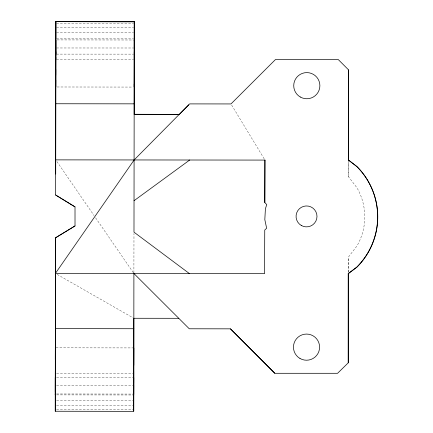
<?xml version="1.0" encoding="UTF-8"?>
<svg xmlns="http://www.w3.org/2000/svg" width="433" height="433" viewBox="0 0 433 433"><rect width="100%" height="100%" fill="white"/><g stroke="black" fill="none" stroke-linecap="round" stroke-linejoin="round"><path stroke-width="0.32" stroke-dasharray="2.17 1.62" d="M348.278 272.054L348.284 257.256L356.981 245.922A58.119 58.119 0 0 0 356.981 187.803L348.484 176.734L348.511 161.195M133.9 272.839L133.981 233.49M348.251 272.33L348.284 257.256M348.484 176.734L348.657 161.552M56.512 23.663L133.602 23.68M56.512 27.219L133.602 27.236M56.512 32.361L133.602 32.378M56.512 38.862L133.602 38.878M56.512 47.976L134.279 47.993M56.512 54.109L133.602 54.125M56.501 59.527L133.591 59.548M57.156 39.917L133.591 39.998M57.107 86.984L132.866 87.065M55.992 347.823L133.759 347.916M56.577 373.295L133.061 373.398M56.571 377.625L133.055 377.728M56.571 385.316L133.055 385.419M56.577 393.965L133.055 394.068M56.615 394.891L133.7 394.983M56.577 400.465L133.055 400.568M56.577 405.602L133.727 405.71M56.577 409.163L133.055 409.266M57.156 274.425L133.256 317.941M56.902 161.541L94.058 215.569M95.59 217.799L133.9 273.504M231.677 105.1L264.233 158.927"/><path stroke-width="0.65" d="M55.256 394.084L55.262 394.885L55.484 237.825L75.012 225.939L75.012 206.882L55.646 194.996L55.83 21.65L134.279 21.672L133.986 232.158L189.389 273.564M55.235 377.619L55.24 411.247L133.732 411.35L133.9 273.504L189.27 328.782L230.432 328.842L274.825 373.295L337.578 373.295L348.246 362.832L348.278 273.396M55.321 359.59L55.316 347.823L55.283 359.59M55.305 411.242L55.511 237.825L75.012 225.939M55.31 371.357L55.272 391.735M55.743 75.218L55.808 57.362M55.711 174.055L55.814 51.684M55.835 54.109L55.803 39.917L55.825 59.527M134.268 59.548L134.279 21.672L55.83 21.65L55.83 39.306M133.727 377.728L133.7 394.983L133.743 377.538M133.7 383.216L133.71 371.449M133.759 365.36L133.759 347.916L133.716 365.36M188.799 104.851L179.376 114.35L134.176 114.301L134.273 21.731M134.23 83.91L134.219 87.065L134.268 51.765M264.807 202.584L264.931 160.086L264.807 202.584L266.76 204.576L265.413 208.706L264.817 219.607L266.636 228.245L264.747 230.053L264.574 273.64L55.397 273.423L134.138 159.95L189.627 103.898L230.973 103.942L275.485 59.527L338.238 59.527L348.673 69.989L348.673 160.232L356.927 166.591A71.12 71.12 0 0 1 356.938 267.156L348.246 273.64L348.246 362.832M55.781 80.089L55.754 86.984L55.797 69.54M134.268 40.799L134.268 39.998L134.257 46.894M178.786 318.304L133.84 318.271L133.727 411.085M348.511 160.519L348.673 69.989M133.84 328.734L55.364 328.615M348.246 273.64L356.716 267.172A71.12 71.12 0 0 0 356.927 166.591L348.673 160.232M134.051 200.696L189.703 160.01M55.835 21.655L134.279 21.861M134.176 114.301L179.376 114.35M55.592 194.996L75.012 206.882M55.727 103.752L134.192 103.844M264.931 160.086L55.754 159.869M274.825 373.295L230.432 328.842M133.727 385.419L133.727 394.068M55.835 21.845L55.83 55.267M300.269 96.997A13.071 13.071 0 0 0 319.879 85.674A13.071 13.071 0 0 0 300.269 74.352A13.071 13.071 0 0 0 300.269 96.997M299.993 358.47A13.071 13.071 0 0 0 319.603 347.147A13.071 13.071 0 0 0 299.993 335.824A13.071 13.071 0 0 0 299.993 358.47M301.281 225.458A10.457 10.457 0 0 0 316.988 216.435A10.457 10.457 0 0 0 301.319 207.342A10.457 10.457 0 0 0 301.281 225.458"/></g></svg>
